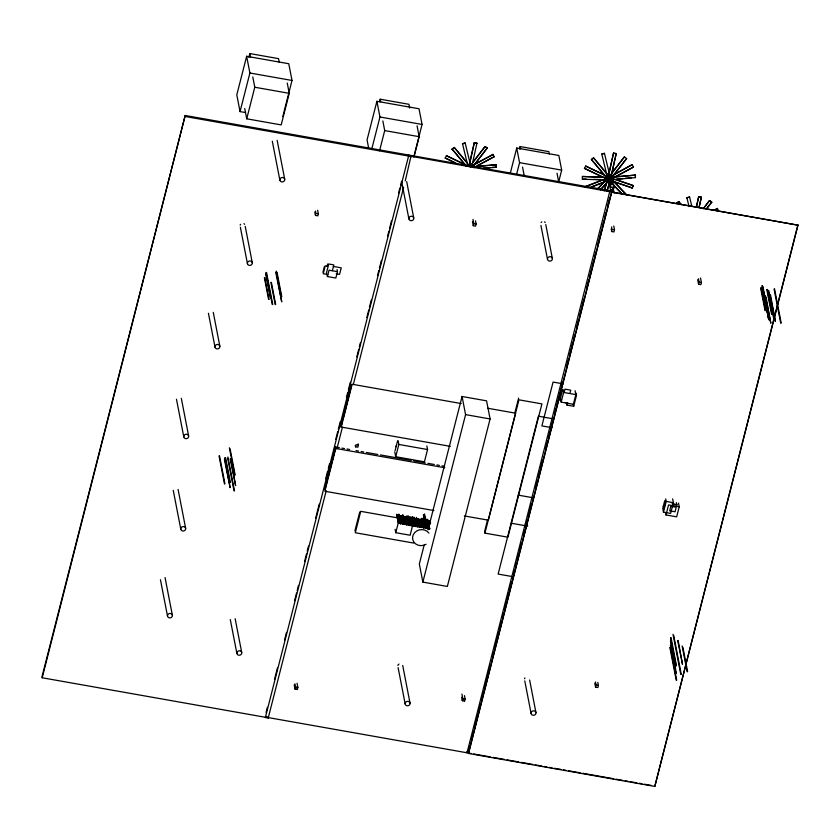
<?xml version="1.0" encoding="UTF-8"?>
<svg xmlns="http://www.w3.org/2000/svg" width="840" height="840" viewBox="0 0 840 840"><rect width="100%" height="100%" fill="white"/><g stroke="black" fill="none" stroke-linecap="round" stroke-linejoin="round"><path stroke-width="1.26" d="M483.661 168.42L496.146 167.234L496.156 164.734L477.298 166.268M615.332 176.747L635.439 175.109L635.428 177.608L609.21 180.085L582.351 179.225L582.404 176.474L602.868 177.135M609.084 179.844L609.263 177.334M635.313 174.857L635.428 177.608M597.429 189.252L608.16 177.776M600.464 189.819L610.302 179.277M466.337 166.278L452.099 149.079L454.262 147.452L466.83 162.466M469.34 165.659L454.262 147.452M622.461 194.46L608.139 179.645L591.381 159.442L593.544 157.826L606.952 173.838M614.68 182.343L626.42 194.691L610.302 178.028L593.544 157.826M610.312 177.839L608.15 179.466M678.678 201.673L676.515 203.291L678.678 201.673L681.188 204.677M224.49 483.966L219.03 455.942M224.648 458.115L230.139 487.673L224.416 459.48M229.908 482.612L225.078 457.79M234.014 490.875L227.682 458.325M234.696 475.041L229.373 447.762M230.664 458.798L235.62 485.583L230.181 458.882M268.601 299.471L264.359 277.62M265.913 272.506L270.669 298.284L265.682 273.871M272.265 304.574L266.291 273.83M275.226 304.657L270.889 282.419M281.306 296.877L276.297 271.12M276.234 272.213L281.736 301.844L275.751 272.307M675.433 666.529L670.446 641.004M675.958 665.458L670.52 637.602M675.938 673.47L670.425 645.194M676.252 680.306L669.858 647.504M680.768 674.363L672.998 634.284M678.122 640.437L682.51 664.335L677.639 640.521M687.151 671.79L682.122 646.023M765.072 310.685L760.63 287.973M762.395 285.716L768.674 319.305L761.912 285.8M768.915 319.882L762.478 286.87M765.975 296.887L770.837 323.211L765.25 295.743M771.603 314.255L766.794 289.58M773.587 318.171L768.212 290.504M770.458 294.672L775.415 321.5L770.217 296.026M780.707 323.148L774.06 288.992M614.135 174.458L632.153 164.661L633.454 167.087L609.808 179.949L608.664 177.45M457.821 164.189L445.19 157.994M464.814 164.399L446.397 155.704L467.082 165.701M609.851 177.482L608.622 179.981L584.472 168.368L602.889 177.051M604.097 174.762L585.679 166.078L609.829 177.691L633.35 185.745L632.142 188.034L612.328 181.251M582.404 176.474L609.231 177.587L635.439 175.109M582.351 179.225L586.226 179.099M469.675 162.992L474.243 142.706L476.994 143.357L474.243 142.706M469.171 165.701L474.306 142.884M471.849 166.173L476.921 143.189M609.242 172.095L613.525 153.079L616.214 153.552L610.565 179.078L607.026 191.299M604.349 190.827L607.887 178.605L613.525 153.079M611.352 175.098L610.565 179.078L607.813 178.427M611.919 172.567L616.214 153.552M696.381 206.871L698.67 196.739L701.348 197.211L699.132 207.522M696.444 207.049L698.67 196.739M699.058 207.354L701.348 197.211M409.899 156.072L798 225.183L654.812 786.44L468.552 753.459L611.74 192.213L611.499 190.953L185.189 115.479L42 676.736L42.2 677.775L266.742 717.528L266.543 716.489M42.2 677.775L185.189 115.479M282.807 116.561L292.016 80.462L288.76 63.735L246.645 56.28L236.796 94.867L240.051 111.594L245.154 112.497M248.871 57.32L249.827 53.56L278.544 58.643L279.248 62.297M240.051 111.594L249.9 73.007L246.645 56.28M287.238 83.034L289.244 93.335L281.19 124.908L246.729 118.808L254.783 87.234L252.777 76.933M317.667 210.242L318.35 213.728L317.814 215.838L315.514 215.428L315.599 210.998M322.949 272.233L324.377 266.616M327.106 266.259L327.695 263.959M326.393 273.21L328.744 264.002L333.837 264.904L332.367 270.659M327.411 276.549L329.038 270.186L337.459 271.677L335.832 278.04L327.411 276.549L327.012 274.459M413.805 156.807L422.069 124.446L419.013 108.759L376.897 101.304L367.059 139.892L368.697 148.334M379.565 101.724L380.205 99.215L408.923 104.297L409.647 108.066M371.69 149.352L379.953 116.991L376.897 101.304M379.554 150.791L384.709 130.589L382.841 120.939M266.081 712.425L267.372 707.343M274.502 679.403L277.421 667.978M284.55 640.049L286.493 632.425M294.588 600.684L296.531 593.061M297.181 590.52L298.473 585.438M304.626 561.32L306.579 553.697M307.219 551.155L308.522 546.074M315.641 518.144L319.211 504.179M325.689 478.779L327.631 471.156M328.282 468.626L329.574 463.544M335.727 439.415L337.68 431.792M338.32 429.261L340.263 421.638M346.427 397.509L347.718 392.427M348.369 389.897L350.312 382.274M356.79 356.874L358.733 349.262M359.383 346.721L360.35 342.909M366.828 317.51L368.781 309.897M369.421 307.356L371.364 299.733M377.528 275.615L378.819 270.532M379.47 267.991L381.413 260.368M387.566 236.25L388.857 231.168M389.508 228.627L391.451 221.004M398.58 193.074L399.872 187.992M400.522 185.451L401.499 181.65M408.303 154.98L408.544 156.23L265.356 717.486L268.223 717.99L326.214 490.697M324.534 489.195L325.826 484.113M326.413 481.803L327.453 477.761M328.094 475.219L329.952 467.954M330.593 465.444L335.087 447.815M340.736 425.702L347.529 399.031M348.254 396.207L350.123 388.878M325.017 488.754L326.959 481.142M327.611 478.601L328.587 474.789M329.228 472.248L331.17 464.636M331.821 462.094L335.706 446.859M340.893 426.542L347.046 402.413M347.697 399.872L349.639 392.249M350.291 389.718L351.582 384.636M325.059 488.964L327.002 481.352M327.653 478.81L329.595 471.188M330.246 468.647L335.748 447.069M340.935 426.752L342.227 421.669M342.878 419.129L348.065 398.811M348.705 396.27L349.681 392.459M350.332 389.928L351.624 384.846M450.303 446.355L341.24 427.046L352.149 384.248L461.223 403.557M336.903 448.802L342.416 427.214M353.43 384.038L403.641 187.215M405.258 180.873L411.169 155.484M414.015 156.891L419.171 136.689L417.06 125.832M355.541 446.817L356.087 444.717L358.376 445.127L357.84 447.227L355.541 446.817L355.288 445.494M297.045 683.203L297.854 687.393L297.318 689.493L295.019 689.083L295.554 686.984L294.945 683.844M354.921 530.849L359.73 511.969M396.039 446.702L396.512 445.074M395.084 450.692L397.593 440.864M426.846 445.925L427.55 449.536L424.421 461.811L395.703 456.729L398.843 444.455L398.139 440.843M475.493 220.868L476.102 223.997L475.566 226.107L473.267 225.697L473.802 223.597L472.994 219.408M395.766 532.697L398.454 522.176L412.808 524.716L410.12 535.248L395.766 532.697L395.115 529.357M397.562 515.13C400.05 526.691 398.517 525.577 396.984 515.035M399.252 514.322C401.741 527.426 400.817 526.292 398.675 514.216M401.383 515.812C403.872 527.363 402.35 526.26 400.817 515.707M403.074 515.004C405.573 528.097 404.639 526.964 402.507 514.899M405.216 516.485C407.705 528.045 406.171 526.932 404.639 516.39M408.733 516.369L410.519 525.567L409.952 525.472L408.377 517.419M406.906 515.676C409.154 525.273 409.028 530.712 406.56 516.726M409.952 525.472L408.251 515.918M410.519 525.567L410.036 525.115M413.899 517.283L415.695 526.481L416.262 526.586L414.477 517.388M410.865 517.86L412.44 525.913L411.863 525.808L410.382 517.409M412.65 516.694C415.139 529.798 414.215 528.664 412.072 516.59M415.695 526.481L416.356 526.239M416.483 517.377C418.73 526.964 418.593 532.403 416.126 518.417M418.488 524.192L419.129 521.672L360.738 511.34L355.288 532.739L413.669 543.071M418.614 518.857C421.103 530.418 419.57 529.305 418.047 518.763M510.374 172.924L516.726 148.029L558.841 155.484L561.687 170.121L558.831 181.325M420.536 519.204C423.014 530.754 421.491 529.641 419.958 519.099M424.043 519.078L425.838 528.287L425.261 528.182L423.56 518.627L425.261 528.182M424.578 518.794L425.534 518.962L425.313 519.845L424.347 519.677L423.843 515.025M519.519 149.069L520.149 146.57L548.867 151.652L549.318 153.993M422.226 518.385C424.715 531.489 423.78 530.355 421.649 518.291M425.838 528.287L425.355 527.825M427.875 519.76L429.66 528.958L429.093 528.854L427.529 520.8M516.716 173.87L519.572 162.666L516.726 148.029M426.048 519.067L427.749 528.623L427.171 528.518L424.557 513.944M424.19 544.961L419.328 563.997L422.856 582.11L447.353 586.446L490.088 418.95L486.57 400.838L462.063 396.501L428.075 529.736M429.093 528.854L427.392 519.309M422.856 582.11L465.581 414.614L462.063 396.501M487.526 520.023L484.617 531.447L484.943 533.127L507.906 537.191L541.916 403.893L518.942 399.83L484.943 533.127M515.057 412.115L518.616 398.149M464.447 695.604L465.108 699.006L464.572 701.106L462.273 700.707L462.808 698.597L461.927 694.071M612.654 179.34C615.836 184.38 606.029 182.637 607.75 178.469M468.626 750.939L469.928 745.857M471.87 738.234L473.812 730.622M474.464 728.081L475.43 724.269M476.081 721.728L478.023 714.115M478.674 711.575L480.617 703.952M481.908 698.88L483.861 691.257M484.502 688.716L486.444 681.093M487.095 678.562L490.655 664.587M492.608 656.975L493.899 651.893M494.55 649.351L496.493 641.739M497.144 639.198L499.086 631.575M499.727 629.034L501.68 621.422M502.646 617.61L503.937 612.528M504.588 609.987L506.531 602.375M507.181 599.833L509.124 592.211M509.775 589.67L511.718 582.057M513.66 574.434L514.962 569.352M515.603 566.811L516.579 563.01M517.22 560.469L519.173 552.846M519.813 550.305L521.756 542.692M523.708 535.069L525 529.988M525.651 527.457L527.594 519.834M528.245 517.293L531.804 503.328M535.689 488.093L537.631 480.469M538.283 477.929L540.225 470.316M540.876 467.775L542.819 460.152M545.738 448.728L547.68 441.105M548.321 438.564L550.274 430.952M550.914 428.411L552.856 420.788M554.809 413.175L556.101 408.093M556.752 405.552L560.312 391.587M560.962 389.046L562.905 381.423M566.79 366.188L568.732 358.565M569.384 356.034L571.326 348.411M571.977 345.87L572.943 342.058M573.594 339.518L574.885 334.446M576.839 326.823L578.781 319.2M579.422 316.669L581.375 309.046M582.015 306.506L583.957 298.893M586.876 287.459L588.819 279.846M589.47 277.305L591.413 269.682M592.063 267.141L594.006 259.529M594.657 256.988L595.949 251.906M597.891 244.283L601.45 230.317M602.101 227.777L604.044 220.164M604.695 217.623L605.986 212.541M607.94 204.918L609.882 197.305M468.468 753.039L611.657 191.793M613.19 189.819L611.478 189.703L613.19 189.819L613.641 192.549M559.965 400.292L562.569 389.707M575.075 390.663L575.841 394.601L573.363 404.281L561.173 402.119L563.64 392.438L563.073 389.487M564.385 391.556L565.005 389.161L570.749 390.18L570.129 392.574M576.03 393.151L576.471 395.419L573.699 406.256L566.926 405.058L567.536 402.644M613.756 226.002L614.502 229.834L613.966 231.945L611.678 231.536L611.709 226.874M597.797 682.427L598.385 685.429L597.849 687.54L595.55 687.13L596.085 685.03L595.508 682.017M700.529 278.03L701.411 282.555L700.865 284.666L698.575 284.256L699.111 282.156L698.45 278.754M663.033 507.15L664.524 501.596M672.63 498.897L673.365 502.688L670.625 513.408L663.474 512.138L666.204 501.428L665.711 498.887M665.994 514.952L668.546 504.935L679.214 506.825L676.651 516.841L665.994 514.952L665.511 512.463M797.916 224.763L654.812 786.44M604.317 190.502L606.438 183.162M606.995 190.974L608.769 184.863M445.158 158.214L446.397 155.704M584.441 168.578L585.679 166.078M632.142 188.034L633.224 185.472L617.127 179.959M472.647 162.529L485.09 146.517L487.231 148.008L472.563 167.213M469.644 166.719L485.09 146.517M474.012 165.028L487.231 148.008M611.94 172.904L624.383 156.881L626.619 158.56L610.292 179.582L608.045 177.902M608.15 178.091L624.383 156.881M613.305 175.392L626.619 158.56M703.29 208.551L709.517 200.54L711.764 202.22L706.314 209.223M703.395 208.74L709.517 200.54M706.997 208.037L711.659 202.031M597.429 188.947L604.579 181.503M601.367 188.58L605.829 183.928M452.088 149.268L454.251 147.641M591.381 159.632L593.544 158.015M473.718 164.703L492.986 154.508L470.474 166.751M477.152 165.69L494.172 156.723L473.907 167.738M610.754 176.295L608.633 177.734L632.153 164.661M615.321 176.673L633.454 167.087M713.905 210.158L717.413 208.53L714.032 210.368M584.367 186.953L602.585 179.823M585.553 186.764L608.633 177.734M591.623 186.795L603.771 182.038M590.373 187.551L608.601 180.422M465.15 142.989L462.494 143.797L465.15 142.989L470.978 166.898M601.755 153.993L604.443 153.353L610.565 178.521L607.876 179.161L601.787 154.161L604.443 153.353M689.577 197.012L686.921 197.82L689.577 197.012L691.74 205.936M473.687 166.866L496.156 164.734M483.525 168.178L489.762 167.58M492.261 167.349L496.146 167.234M611.573 179.603L614.072 179.372M616.571 179.13L622.808 178.542M625.307 178.3L631.544 177.713M593.901 179.34L602.857 179.634M249.9 73.007L292.016 80.462M254.783 87.234L289.244 93.335M613.599 153.248L616.276 153.72M379.953 116.991L422.069 124.446M384.709 130.589L419.171 136.689M519.572 162.666L561.687 170.121M698.733 196.907L701.411 197.379M608.244 181.031L613.158 181.892M185.399 116.529L409.941 156.282L409.731 155.232M408.544 156.23L411.411 156.744M611.74 192.213L798 225.183M612.213 229.425L614.502 229.834M473.802 223.597L476.102 223.997M316.05 213.318L318.35 213.728M699.111 282.156L701.411 282.555M333.312 266.438L341.24 267.845L339.57 274.344L336.179 273.745M327.506 266.259L325.238 265.86L323.232 273.714L327.768 274.522M563.283 383.87L553.077 382.064L541.884 425.911L552.101 427.718M563.64 392.438L575.841 394.601M565.058 402.538L567.557 402.98M553.718 418.919L538.398 416.209L498.131 574.067L513.44 576.775M487.862 408.272L515.634 413.196L488.334 520.181L464.352 515.928M465.581 414.614L490.088 418.95M398.843 444.455L427.55 449.536M666.204 501.428L673.365 502.688M672.115 503.759L676.778 504.578L676.389 502.625M672.514 504.137L677.324 504.987M336.777 447.206L339.339 447.657M341.911 448.108L344.474 448.57M347.036 449.022L349.608 449.474M356.024 450.608L358.586 451.07M361.158 451.521L363.72 451.973M366.282 452.424L377.832 454.471M380.405 454.923L411.201 460.383M413.763 460.834L425.313 462.882M427.875 463.334L434.301 464.468M436.863 464.93L439.425 465.381M441.998 465.832L444.56 466.284M444.843 467.754L335.78 448.445L324.86 491.232L433.923 510.552M518.259 495.138L533.579 497.847M511.098 523.205L527.688 526.134M398.548 523.089L399.126 523.183M400.47 523.425L401.037 523.53M402.381 523.761L402.959 523.866M404.292 524.097L404.87 524.202M406.203 524.444L406.781 524.538M408.125 524.78L408.692 524.885M411.947 525.462L412.524 525.557L410.959 517.503M413.868 525.798L414.435 525.893M417.69 526.47L418.268 526.575M419.612 526.817L420.179 526.911M421.522 527.153L422.1 527.258M423.433 527.489L424.011 527.594M427.266 528.171L427.844 528.266M429.177 528.507L429.755 528.612M596.085 685.03L598.385 685.429M462.808 698.597L465.108 699.006M295.554 686.984L297.854 687.393M266.711 717.318L471.041 753.501M473.603 753.952L490.308 756.913M492.87 757.365L504.431 759.413M507.003 759.864L518.563 761.912M521.136 762.363L532.697 764.411M535.269 764.873L541.684 766.006M544.257 766.458L546.829 766.92M549.392 767.372L551.964 767.823M554.537 768.285L560.952 769.419M563.525 769.871L566.097 770.332M568.659 770.784L580.22 772.832M582.792 773.283L613.62 778.743M616.192 779.195L622.608 780.339M625.18 780.791L627.753 781.242M630.315 781.704L636.741 782.838M639.313 783.29L641.886 783.741M644.448 784.203L650.874 785.337M614.68 181.818L632.016 187.761M446.334 158.54L454.398 162.341M709.622 200.728L711.764 202.22M485.195 146.706L487.337 148.197M614.303 185.819L621.464 193.232M678.678 201.484L681.198 204.488M592.221 160.451L604.79 175.455M452.099 149.079L464.667 164.094M718.473 210.536L717.287 208.32M492.86 154.287L494.172 156.723M611.468 182.123L612.077 184.527M612.686 186.931L614.198 192.948M607.813 178.836L610.9 191.184M686.889 197.652L689.052 206.566M462.473 143.63L467.985 166.288M774.543 288.897L781.19 323.064M768.695 290.419L774.071 318.077M767.277 289.495L772.054 314.076M762.962 286.776L769.367 319.715M761.124 287.879L765.524 310.517M697.694 279.72L698.575 284.256M678.489 503.097L679.214 506.825M613.095 192.045L612.896 190.995L610.019 190.491L467.03 752.787L466.83 751.748M607.646 178.878L608.139 181.429M664.828 500.409L665.301 502.856L663.789 508.798L663.306 506.352M611.174 228.974L611.678 231.536M662.728 508.337L663.474 512.138M682.857 647.22L687.603 671.622M673.722 635.46L681.25 674.268M671.013 637.518L676.41 665.291M671.181 642.18L675.885 666.361M671.16 646.391L676.389 673.292M670.341 647.409L676.704 680.138M557.014 173.197L558.674 181.745M545.779 224.564L552.363 258.447A2.468 2.226 -11 0 1 549.066 261.019A2.468 2.226 -11 0 1 548.384 257.229A2.468 2.226 -11 0 1 552.363 258.447M540.928 225.456L547.512 259.35M573.258 403.988L573.699 406.256M520.149 146.57L520.611 148.911M522.553 167.097L524.212 175.644M566.486 402.791L566.926 405.058M560.406 398.181L561.173 402.119M594.773 683.12L595.55 687.13M472.458 221.519L473.267 225.697M529.62 679.99L535.962 712.625A2.468 2.226 -11 0 1 532.676 715.187A2.468 2.226 -11 0 1 531.982 711.396A2.468 2.226 -11 0 1 535.962 712.625M524.769 680.883L531.111 713.517M406.686 181.608L413.753 218.001A2.468 2.226 -11 0 1 410.466 220.573A2.468 2.226 -11 0 1 409.773 216.783A2.468 2.226 -11 0 1 413.753 218.001M401.583 181.251L408.901 218.894M380.205 99.215L380.688 101.724M430.101 520.894L430.553 523.194M429.524 520.789L430.195 524.244M464.132 698.849L464.572 701.106M428.096 520.905L429.66 528.958M461.612 697.305L462.273 700.707M426.185 520.569L427.749 528.623M425.607 520.464L427.171 528.518M424.578 516.075L425.313 519.845M423.37 514.647L424.347 519.677M468.31 752.21L468.552 753.459M422.352 519.887L423.917 527.94M421.785 519.792L423.35 527.846M420.441 519.551L422.006 527.604M419.864 519.446L421.428 527.499M418.53 519.215L420.094 527.268M417.953 519.11L419.517 527.163M416.608 518.879L418.183 526.922M416.042 518.774L417.606 526.827M414.697 518.532L416.262 526.586M412.786 518.196L414.351 526.25M412.209 518.091L413.774 526.144M410.078 516.6L411.863 525.808M394.769 451.92L395.703 456.729M407.043 517.178L408.608 525.231M406.466 517.072L408.03 525.126M405.132 516.841L406.697 524.895M404.555 516.736L406.119 524.79M403.211 516.506L404.775 524.559M402.644 516.401L404.208 524.454M401.3 516.159L402.864 524.212M400.722 516.065L402.286 524.118M399.389 515.823L400.953 523.877M398.811 515.718L400.376 523.772M397.467 515.487L399.031 523.541M396.669 514.227L398.465 523.436M337.05 269.588L337.459 271.677M314.843 211.942L315.514 215.428M402.717 665.48L410.025 703.122A2.468 2.226 -11 0 1 406.739 705.695A2.468 2.226 -11 0 1 406.046 701.904A2.468 2.226 -11 0 1 410.025 703.122M358.124 443.793L358.376 445.127M398.108 667.622L405.185 704.025M340.872 425.156L341.24 427.046M277.158 140.343L284.718 179.246A2.468 2.226 -11 0 1 281.431 181.818A2.468 2.226 -11 0 1 280.739 178.028A2.468 2.226 -11 0 1 284.718 179.246M272.307 141.236L279.867 180.149M249.827 53.56L250.541 57.215M277.032 272.328L281.788 296.793M244.724 108.507L246.729 118.808M271.373 282.334L275.678 304.49M266.522 272.465L272.748 304.479M264.841 277.536L269.084 299.376M245.217 226.349L252.284 262.741A2.468 2.226 -11 0 1 248.997 265.303A2.468 2.226 -11 0 1 248.304 261.513A2.468 2.226 -11 0 1 252.284 262.741M240.366 227.241L247.433 263.634M296.909 687.404L297.318 689.493M294.21 684.904L295.019 689.083M213.266 312.344L219.849 346.238A2.468 2.226 -11 0 1 216.562 348.8A2.468 2.226 -11 0 1 215.87 345.009A2.468 2.226 -11 0 1 219.849 346.238M208.415 313.246L215.009 347.13M230.097 448.906L235.148 474.873M227.923 456.981L234.497 490.791M225.572 457.695L230.391 482.517M219.513 455.847L224.941 483.798M267.981 716.74L268.223 717.99M235.148 618.692L241.731 652.575A2.468 2.226 -11 0 1 238.445 655.137A2.468 2.226 -11 0 1 237.752 651.347A2.468 2.226 -11 0 1 241.731 652.575M230.297 619.584L236.88 653.468M181.325 398.349L188.643 436.002A2.468 2.226 -11 0 1 185.346 438.564A2.468 2.226 -11 0 1 184.653 434.774A2.468 2.226 -11 0 1 188.643 436.002M176.474 399.242L183.792 436.894M178.091 489.437L185.651 528.339A2.468 2.226 -11 0 1 182.364 530.901A2.468 2.226 -11 0 1 181.671 527.111A2.468 2.226 -11 0 1 185.651 528.339M173.24 490.329L180.799 529.231M165.049 577.574L172.368 615.216A2.468 2.226 -11 0 1 169.071 617.788A2.468 2.226 -11 0 1 168.378 613.998A2.468 2.226 -11 0 1 172.368 615.216M160.44 579.716L167.517 616.109M240.156 225.12A2.468 2.226 -11 0 1 240.545 224.311M243.978 223.671A2.468 2.226 -11 0 1 244.629 224.291M397.897 665.5A2.468 2.226 -11 0 1 398.99 664.073M524.559 678.762A2.468 2.226 -11 0 1 524.958 677.953M541.107 222.527A2.468 2.226 -11 0 1 541.811 221.907M544.541 221.897A2.468 2.226 -11 0 1 545.192 222.506M425.093 523.373A8.873 8.001 -11 0 1 427.455 525.577M426.069 544.268A8.873 8.001 -11 0 1 413.889 542.115A8.873 8.001 -11 0 1 416.735 530.954A8.873 8.001 -11 0 1 428.915 533.106M670.824 506.289L669.669 510.825L675.045 511.781L676.2 507.234L670.824 506.289M613.567 184.17L610.323 183.593L611.069 187.425L614.313 188.003L613.567 184.17"/></g></svg>
